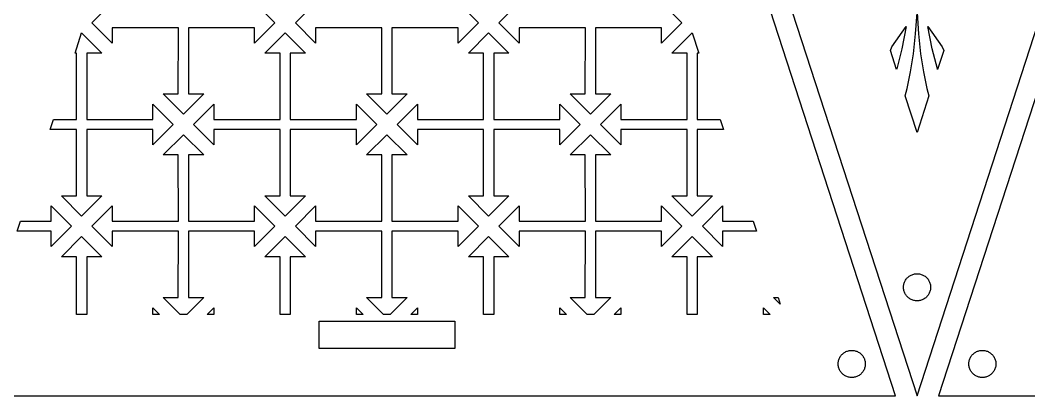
# Model space of a CAD drawing. Header units: metres. Extents: x 20 to 1108, y 20 to 251.
# Drawn here: x 666.2 to 814.9, y 20 to 75.4 of the extents above; entities that cross this region are included whole.
import ezdxf

# ---------------------------------------------------------------- set-up
doc = ezdxf.new("R2010")
doc.units = ezdxf.units.M

msp = doc.modelspace()

# ---------------------------------------------------------------- linework, layer by layer
for p, q in [((795.235, 20), (720.235, 250.826)), ((723.389, 250.826), (798.389, 20.0001)), ((798.389, 20.0001), (873.389, 250.826)), ((876.544, 250.826), (801.544, 20)), ((676.74, 75), (679.732, 77.9922)), ((700.738, 77.9922), (703.73, 75)), ((706.74, 75), (709.732, 77.9922)), ((730.738, 77.9922), (733.73, 75)), ((736.74, 75), (739.732, 77.9922)), ((760.738, 77.9922), (763.73, 75)), ((798.174, 73.3361), (798.389, 76.4581)), ((798.389, 76.4581), (798.605, 73.3361)), ((679.732, 72.0078), (676.74, 75)), ((703.73, 75), (700.738, 72.0078)), ((709.732, 72.0078), (706.74, 75)), ((733.73, 75), (730.738, 72.0078)), ((739.732, 72.0078), (736.74, 75)), ((763.73, 75), (760.738, 72.0078)), ((794.688, 71.4562), (796.799, 74.4357)), ((796.799, 74.4357), (796.144, 71.17)), ((800.635, 71.17), (799.98, 74.4357)), ((799.98, 74.4357), (802.091, 71.4552)), ((674.262, 70.5029), (675.234, 73.4941)), ((675.234, 73.4941), (678.227, 70.5029)), ((689.502, 74.2529), (679.732, 74.2529)), ((679.732, 74.2529), (679.732, 72.0078)), ((689.488, 64.4971), (689.502, 74.2529)), ((700.738, 74.2529), (690.968, 74.2529)), ((690.968, 74.2529), (690.982, 64.4971)), ((700.738, 72.0078), (700.738, 74.2529)), ((702.243, 70.5029), (705.235, 73.4951)), ((705.235, 73.4951), (708.227, 70.5029)), ((719.502, 74.2529), (709.732, 74.2529)), ((709.732, 74.2529), (709.732, 72.0078)), ((719.488, 64.4971), (719.502, 74.2529)), ((730.738, 74.2529), (720.968, 74.2529)), ((720.968, 74.2529), (720.982, 64.4971)), ((730.738, 72.0078), (730.738, 74.2529)), ((732.243, 70.5029), (735.235, 73.4951)), ((735.235, 73.4951), (738.227, 70.5029)), ((749.502, 74.2529), (739.732, 74.2529)), ((739.732, 74.2529), (739.732, 72.0078)), ((749.488, 64.4971), (749.502, 74.2529)), ((760.738, 74.2529), (750.968, 74.2529)), ((750.968, 74.2529), (750.982, 64.4971)), ((760.738, 72.0078), (760.738, 74.2529)), ((762.243, 70.5029), (765.235, 73.4951)), ((765.235, 73.4951), (766.208, 70.5029)), ((797.858, 70.4152), (798.174, 73.3361)), ((798.605, 73.3361), (798.921, 70.4152)), ((794.465, 70.9113), (794.688, 71.4562)), ((802.091, 71.4552), (802.314, 70.9113)), ((674.488, 70.5029), (674.262, 70.5029)), ((674.488, 60.7334), (674.488, 70.5029)), ((678.227, 70.5029), (675.982, 70.5029)), ((675.982, 70.5029), (675.982, 60.7334)), ((704.488, 70.5029), (702.243, 70.5029)), ((704.488, 60.7334), (704.488, 70.5029)), ((708.227, 70.5029), (705.982, 70.5029)), ((705.982, 70.5029), (705.982, 60.7334)), ((734.488, 70.5029), (732.243, 70.5029)), ((734.488, 60.7334), (734.488, 70.5029)), ((738.227, 70.5029), (735.982, 70.5029)), ((735.982, 70.5029), (735.982, 60.7334)), ((764.488, 70.5029), (762.243, 70.5029)), ((764.488, 60.7334), (764.488, 70.5029)), ((766.208, 70.5029), (765.982, 70.5029)), ((765.982, 70.5029), (765.982, 60.7334)), ((795.371, 68.1222), (794.465, 70.9113)), ((796.144, 71.17), (795.398, 68.2072)), ((797.445, 67.7423), (797.858, 70.4152)), ((798.921, 70.4152), (799.333, 67.7423)), ((801.381, 68.2081), (800.635, 71.17)), ((802.314, 70.9113), (801.408, 68.1222)), ((795.398, 68.2072), (795.371, 68.1222)), ((796.937, 65.3165), (797.445, 67.7423)), ((799.333, 67.7423), (799.842, 65.3175)), ((801.408, 68.1222), (801.381, 68.2081)), ((687.243, 64.4971), (689.488, 64.4971)), ((690.235, 61.5039), (687.243, 64.4971)), ((693.227, 64.4971), (690.235, 61.5039)), ((690.982, 64.4971), (693.227, 64.4971)), ((717.243, 64.4971), (719.488, 64.4971)), ((720.235, 61.5039), (717.243, 64.4971)), ((723.227, 64.4971), (720.235, 61.5039)), ((720.982, 64.4971), (723.227, 64.4971)), ((747.243, 64.4971), (749.488, 64.4971)), ((750.235, 61.5039), (747.243, 64.4971)), ((753.227, 64.4971), (750.235, 61.5039)), ((750.982, 64.4971), (753.227, 64.4971)), ((796.636, 64.2316), (796.937, 65.3165)), ((798.389, 58.8331), (796.636, 64.2316)), ((800.143, 64.2316), (798.389, 58.8331)), ((799.842, 65.3175), (800.143, 64.2316)), ((685.738, 60.7471), (685.738, 62.9922)), ((685.738, 62.9922), (688.731, 60)), ((691.739, 60), (694.732, 62.9922)), ((694.732, 62.9922), (694.732, 60.7471)), ((715.738, 60.7471), (715.738, 62.9922)), ((715.738, 62.9922), (718.731, 60)), ((721.739, 60), (724.732, 62.9922)), ((724.732, 62.9922), (724.732, 60.7471)), ((745.738, 60.7471), (745.738, 62.9922)), ((745.738, 62.9922), (748.731, 60)), ((751.739, 60), (754.732, 62.9922)), ((754.732, 62.9922), (754.732, 60.7471)), ((670.609, 59.2607), (671.09, 60.7383)), ((671.09, 60.7383), (674.488, 60.7334)), ((675.982, 60.7334), (685.738, 60.7471)), ((688.731, 60), (685.738, 57.0078)), ((694.732, 57.0078), (691.739, 60)), ((694.732, 60.7471), (704.488, 60.7334)), ((705.982, 60.7334), (715.738, 60.7471)), ((718.731, 60), (715.738, 57.0078)), ((724.732, 57.0078), (721.739, 60)), ((724.732, 60.7471), (734.488, 60.7334)), ((735.982, 60.7334), (745.738, 60.7471)), ((748.731, 60), (745.738, 57.0078)), ((754.732, 57.0078), (751.739, 60)), ((754.732, 60.7471), (764.488, 60.7334)), ((765.982, 60.7334), (769.381, 60.7383)), ((769.381, 60.7383), (769.861, 59.2607)), ((674.488, 59.2666), (670.609, 59.2607)), ((674.488, 49.4971), (674.488, 59.2666)), ((685.738, 59.2529), (675.982, 59.2666)), ((675.982, 59.2666), (675.982, 49.4971)), ((685.738, 57.0078), (685.738, 59.2529)), ((687.243, 55.5029), (690.235, 58.4961)), ((690.235, 58.4961), (693.227, 55.5029)), ((704.488, 59.2666), (694.732, 59.2529)), ((694.732, 59.2529), (694.732, 57.0078)), ((704.488, 49.4971), (704.488, 59.2666)), ((715.738, 59.2529), (705.982, 59.2666)), ((705.982, 59.2666), (705.982, 49.4971)), ((715.738, 57.0078), (715.738, 59.2529)), ((717.243, 55.5029), (720.235, 58.4961)), ((720.235, 58.4961), (723.227, 55.5029)), ((734.488, 59.2666), (724.732, 59.2529)), ((724.732, 59.2529), (724.732, 57.0078)), ((734.488, 49.4971), (734.488, 59.2666)), ((745.738, 59.2529), (735.982, 59.2666)), ((735.982, 59.2666), (735.982, 49.4971)), ((745.738, 57.0078), (745.738, 59.2529)), ((747.243, 55.5029), (750.235, 58.4961)), ((750.235, 58.4961), (753.227, 55.5029)), ((764.488, 59.2666), (754.732, 59.2529)), ((754.732, 59.2529), (754.732, 57.0078)), ((764.488, 49.4971), (764.488, 59.2666)), ((769.861, 59.2607), (765.982, 59.2666)), ((765.982, 59.2666), (765.982, 49.4971)), ((689.488, 55.5029), (687.243, 55.5029)), ((689.502, 45.7471), (689.488, 55.5029)), ((690.982, 55.5029), (690.968, 45.7471)), ((693.227, 55.5029), (690.982, 55.5029)), ((719.488, 55.5029), (717.243, 55.5029)), ((719.502, 45.7471), (719.488, 55.5029)), ((720.982, 55.5029), (720.968, 45.7471)), ((723.227, 55.5029), (720.982, 55.5029)), ((749.488, 55.5029), (747.243, 55.5029)), ((749.502, 45.7471), (749.488, 55.5029)), ((750.982, 55.5029), (750.968, 45.7471)), ((753.227, 55.5029), (750.982, 55.5029)), ((672.243, 49.4971), (674.488, 49.4971)), ((675.235, 46.5049), (672.243, 49.4971)), ((678.227, 49.4971), (675.235, 46.5049)), ((675.982, 49.4971), (678.227, 49.4971)), ((702.243, 49.4971), (704.488, 49.4971)), ((705.235, 46.5049), (702.243, 49.4971)), ((708.227, 49.4971), (705.235, 46.5049)), ((705.982, 49.4971), (708.227, 49.4971)), ((732.243, 49.4971), (734.488, 49.4971)), ((735.235, 46.5049), (732.243, 49.4971)), ((738.227, 49.4971), (735.235, 46.5049)), ((735.982, 49.4971), (738.227, 49.4971)), ((762.243, 49.4971), (764.488, 49.4971)), ((765.235, 46.5049), (762.243, 49.4971)), ((768.227, 49.4971), (765.235, 46.5049)), ((765.982, 49.4971), (768.227, 49.4971)), ((670.738, 45.7471), (670.738, 47.9922)), ((670.738, 47.9922), (673.73, 45)), ((676.74, 45), (679.732, 47.9922)), ((679.732, 47.9922), (679.732, 45.7471)), ((700.738, 45.7471), (700.738, 47.9922)), ((700.738, 47.9922), (703.73, 45)), ((706.74, 45), (709.732, 47.9922)), ((709.732, 47.9922), (709.732, 45.7471)), ((730.738, 45.7471), (730.738, 47.9922)), ((730.738, 47.9922), (733.73, 45)), ((736.74, 45), (739.732, 47.9922)), ((739.732, 47.9922), (739.732, 45.7471)), ((760.738, 45.7471), (760.738, 47.9922)), ((760.738, 47.9922), (763.73, 45)), ((766.74, 45), (769.732, 47.9922)), ((769.732, 47.9922), (769.732, 45.7471)), ((665.733, 44.2529), (666.218, 45.7471)), ((666.218, 45.7471), (670.738, 45.7471)), ((673.73, 45), (670.738, 42.0078)), ((679.732, 42.0078), (676.74, 45)), ((679.732, 45.7471), (689.502, 45.7471)), ((690.968, 45.7471), (700.738, 45.7471)), ((703.73, 45), (700.738, 42.0078)), ((709.732, 42.0078), (706.74, 45)), ((709.732, 45.7471), (719.502, 45.7471)), ((720.968, 45.7471), (730.738, 45.7471)), ((733.73, 45), (730.738, 42.0078)), ((739.732, 42.0078), (736.74, 45)), ((739.732, 45.7471), (749.502, 45.7471)), ((750.968, 45.7471), (760.738, 45.7471)), ((763.73, 45), (760.738, 42.0078)), ((769.732, 42.0078), (766.74, 45)), ((769.732, 45.7471), (774.252, 45.7471)), ((774.252, 45.7471), (774.737, 44.2529)), ((670.738, 44.2529), (665.733, 44.2529)), ((670.738, 42.0078), (670.738, 44.2529)), ((672.243, 40.5029), (675.235, 43.4951)), ((675.235, 43.4951), (678.227, 40.5029)), ((689.502, 44.2529), (679.732, 44.2529)), ((679.732, 44.2529), (679.732, 42.0078)), ((689.488, 34.4971), (689.502, 44.2529)), ((700.738, 44.2529), (690.968, 44.2529)), ((690.968, 44.2529), (690.982, 34.4971)), ((700.738, 42.0078), (700.738, 44.2529)), ((702.243, 40.5029), (705.235, 43.4951)), ((705.235, 43.4951), (708.227, 40.5029)), ((719.502, 44.2529), (709.732, 44.2529)), ((709.732, 44.2529), (709.732, 42.0078)), ((719.488, 34.4971), (719.502, 44.2529)), ((730.738, 44.2529), (720.968, 44.2529)), ((720.968, 44.2529), (720.982, 34.4971)), ((730.738, 42.0078), (730.738, 44.2529)), ((732.243, 40.5029), (735.235, 43.4951)), ((735.235, 43.4951), (738.227, 40.5029)), ((749.502, 44.2529), (739.732, 44.2529)), ((739.732, 44.2529), (739.732, 42.0078)), ((749.488, 34.4971), (749.502, 44.2529)), ((760.738, 44.2529), (750.968, 44.2529)), ((750.968, 44.2529), (750.982, 34.4971)), ((760.738, 42.0078), (760.738, 44.2529)), ((762.243, 40.5029), (765.235, 43.4951)), ((765.235, 43.4951), (768.227, 40.5029)), ((774.737, 44.2529), (769.732, 44.2529)), ((769.732, 44.2529), (769.732, 42.0078)), ((674.488, 40.5029), (672.243, 40.5029)), ((674.488, 32), (674.488, 40.5029)), ((678.227, 40.5029), (675.982, 40.5029)), ((675.982, 40.5029), (675.982, 32)), ((704.488, 40.5029), (702.243, 40.5029)), ((704.488, 32), (704.488, 40.5029)), ((708.227, 40.5029), (705.982, 40.5029)), ((705.982, 40.5029), (705.982, 32)), ((734.488, 40.5029), (732.243, 40.5029)), ((734.488, 32), (734.488, 40.5029)), ((738.227, 40.5029), (735.982, 40.5029)), ((735.982, 40.5029), (735.982, 32)), ((764.488, 40.5029), (762.243, 40.5029)), ((764.488, 32), (764.488, 40.5029)), ((768.227, 40.5029), (765.982, 40.5029)), ((765.982, 40.5029), (765.982, 32)), ((796.701, 37.0714), (796.771, 37.1749)), ((796.771, 37.1749), (796.848, 37.2755)), ((796.848, 37.2755), (796.931, 37.3693)), ((796.931, 37.3693), (797.02, 37.4581)), ((797.02, 37.4581), (797.115, 37.5411)), ((797.115, 37.5411), (797.214, 37.6183)), ((797.214, 37.6183), (797.318, 37.6886)), ((797.318, 37.6886), (797.426, 37.7521)), ((797.426, 37.7521), (797.538, 37.8097)), ((797.538, 37.8097), (797.653, 37.8595)), ((797.653, 37.8595), (797.771, 37.9025)), ((797.771, 37.9025), (797.892, 37.9376)), ((797.892, 37.9376), (798.014, 37.964)), ((798.014, 37.964), (798.139, 37.9845)), ((798.139, 37.9845), (798.264, 37.9962)), ((798.264, 37.9962), (798.389, 38.0001)), ((798.389, 38.0001), (798.515, 37.9962)), ((798.515, 37.9962), (798.64, 37.9845)), ((798.64, 37.9845), (798.764, 37.964)), ((798.764, 37.964), (798.887, 37.9376)), ((798.887, 37.9376), (799.008, 37.9025)), ((799.008, 37.9025), (799.126, 37.8595)), ((799.126, 37.8595), (799.241, 37.8097)), ((799.241, 37.8097), (799.353, 37.7521)), ((799.353, 37.7521), (799.461, 37.6886)), ((799.461, 37.6886), (799.565, 37.6183)), ((799.565, 37.6183), (799.664, 37.5411)), ((799.664, 37.5411), (799.759, 37.4581)), ((799.759, 37.4581), (799.848, 37.3693)), ((799.848, 37.3693), (799.931, 37.2755)), ((799.931, 37.2755), (800.008, 37.1749)), ((800.008, 37.1749), (800.078, 37.0714)), ((796.389, 36.0001), (796.393, 36.1251)), ((796.393, 35.8741), (796.389, 36.0001)), ((796.393, 36.1251), (796.405, 36.2501)), ((796.405, 35.7491), (796.393, 35.8741)), ((796.405, 36.2501), (796.425, 36.3751)), ((796.425, 35.6251), (796.405, 35.7491)), ((796.425, 36.3751), (796.452, 36.4972)), ((796.452, 36.4972), (796.487, 36.6183)), ((796.487, 36.6183), (796.53, 36.7365)), ((796.53, 36.7365), (796.58, 36.8517)), ((796.58, 36.8517), (796.637, 36.963)), ((796.637, 36.963), (796.701, 37.0714)), ((800.078, 37.0714), (800.142, 36.963)), ((800.142, 36.963), (800.199, 36.8517)), ((800.199, 36.8517), (800.249, 36.7365)), ((800.249, 36.7365), (800.292, 36.6183)), ((800.292, 36.6183), (800.327, 36.4972)), ((800.327, 36.4972), (800.354, 36.3751)), ((800.354, 36.3751), (800.374, 36.2501)), ((800.374, 35.7491), (800.354, 35.6251)), ((800.374, 36.2501), (800.386, 36.1251)), ((800.386, 35.8741), (800.374, 35.7491)), ((800.386, 36.1251), (800.389, 36.0001)), ((800.389, 36.0001), (800.386, 35.8741)), ((689.739, 32), (687.243, 34.4971)), ((687.243, 34.4971), (689.488, 34.4971)), ((693.227, 34.4971), (690.731, 32)), ((690.982, 34.4971), (693.227, 34.4971)), ((719.739, 32), (717.243, 34.4971)), ((717.243, 34.4971), (719.488, 34.4971)), ((723.227, 34.4971), (720.731, 32)), ((720.982, 34.4971), (723.227, 34.4971)), ((749.739, 32), (747.243, 34.4971)), ((747.243, 34.4971), (749.488, 34.4971)), ((753.227, 34.4971), (750.731, 32)), ((750.982, 34.4971), (753.227, 34.4971)), ((777.243, 34.4971), (777.907, 34.4971)), ((778.227, 33.5127), (777.243, 34.4971)), ((777.907, 34.4971), (778.227, 33.5127)), ((796.452, 35.5021), (796.425, 35.6251)), ((796.487, 35.382), (796.452, 35.5021)), ((796.53, 35.2648), (796.487, 35.382)), ((796.58, 35.1486), (796.53, 35.2648)), ((796.637, 35.0363), (796.58, 35.1486)), ((796.701, 34.9279), (796.637, 35.0363)), ((796.771, 34.8243), (796.701, 34.9279)), ((796.848, 34.7257), (796.771, 34.8243)), ((796.931, 34.631), (796.848, 34.7257)), ((797.02, 34.5421), (796.931, 34.631)), ((797.115, 34.4591), (797.02, 34.5421)), ((797.214, 34.382), (797.115, 34.4591)), ((797.318, 34.3116), (797.214, 34.382)), ((797.426, 34.2472), (797.318, 34.3116)), ((797.538, 34.1906), (797.426, 34.2472)), ((799.353, 34.2472), (799.241, 34.1906)), ((799.461, 34.3116), (799.353, 34.2472)), ((799.565, 34.382), (799.461, 34.3116)), ((799.664, 34.4591), (799.565, 34.382)), ((799.759, 34.5421), (799.664, 34.4591)), ((799.848, 34.631), (799.759, 34.5421)), ((799.931, 34.7257), (799.848, 34.631)), ((800.008, 34.8243), (799.931, 34.7257)), ((800.078, 34.9279), (800.008, 34.8243)), ((800.142, 35.0363), (800.078, 34.9279)), ((800.199, 35.1486), (800.142, 35.0363)), ((800.249, 35.2648), (800.199, 35.1486)), ((800.292, 35.382), (800.249, 35.2648)), ((800.327, 35.5021), (800.292, 35.382)), ((800.354, 35.6251), (800.327, 35.5021)), ((685.738, 32), (685.738, 32.9922)), ((685.738, 32.9922), (686.73, 32)), ((693.74, 32), (694.732, 32.9922)), ((694.732, 32.9922), (694.732, 32)), ((715.738, 32), (715.738, 32.9922)), ((715.738, 32.9922), (716.73, 32)), ((723.74, 32), (724.732, 32.9922)), ((724.732, 32.9922), (724.732, 32)), ((745.738, 32), (745.738, 32.9922)), ((745.738, 32.9922), (746.73, 32)), ((753.74, 32), (754.732, 32.9922)), ((754.732, 32.9922), (754.732, 32)), ((775.738, 32), (775.738, 32.9922)), ((775.738, 32.9922), (776.73, 32)), ((797.653, 34.1407), (797.538, 34.1906)), ((797.771, 34.0988), (797.653, 34.1407)), ((797.892, 34.0636), (797.771, 34.0988)), ((798.014, 34.0353), (797.892, 34.0636)), ((798.139, 34.0167), (798.014, 34.0353)), ((798.264, 34.004), (798.139, 34.0167)), ((798.389, 34.0001), (798.264, 34.004)), ((798.515, 34.004), (798.389, 34.0001)), ((798.64, 34.0167), (798.515, 34.004)), ((798.764, 34.0353), (798.64, 34.0167)), ((798.887, 34.0636), (798.764, 34.0353)), ((799.008, 34.0988), (798.887, 34.0636)), ((799.126, 34.1407), (799.008, 34.0988)), ((799.241, 34.1906), (799.126, 34.1407)), ((675.982, 32), (674.488, 32)), ((686.73, 32), (685.738, 32)), ((690.731, 32), (689.739, 32)), ((694.732, 32), (693.74, 32)), ((705.982, 32), (704.488, 32)), ((716.73, 32), (715.738, 32)), ((720.731, 32), (719.739, 32)), ((724.732, 32), (723.74, 32)), ((735.982, 32), (734.488, 32)), ((746.73, 32), (745.738, 32)), ((750.731, 32), (749.739, 32)), ((754.732, 32), (753.74, 32)), ((765.982, 32), (764.488, 32)), ((776.73, 32), (775.738, 32)), ((710.235, 27), (710.235, 31)), ((710.235, 31), (730.235, 31)), ((730.235, 31), (730.235, 27)), ((730.235, 27), (710.235, 27)), ((786.826, 25.1992), (786.861, 25.3203)), ((786.861, 25.3203), (786.903, 25.4385)), ((786.903, 25.4385), (786.953, 25.5537)), ((786.953, 25.5537), (787.01, 25.666)), ((787.01, 25.666), (787.074, 25.7744)), ((787.074, 25.7744), (787.145, 25.8779)), ((787.145, 25.8779), (787.221, 25.9775)), ((787.221, 25.9775), (787.305, 26.0713)), ((787.305, 26.0713), (787.394, 26.1602)), ((787.394, 26.1602), (787.488, 26.2432)), ((787.488, 26.2432), (787.588, 26.3203)), ((787.588, 26.3203), (787.691, 26.3906)), ((787.691, 26.3906), (787.8, 26.4551)), ((787.8, 26.4551), (787.912, 26.5117)), ((787.912, 26.5117), (788.027, 26.5615)), ((788.027, 26.5615), (788.145, 26.6045)), ((788.145, 26.6045), (788.265, 26.6396)), ((788.265, 26.6396), (788.388, 26.667)), ((788.388, 26.667), (788.512, 26.6865)), ((788.512, 26.6865), (788.637, 26.6982)), ((788.637, 26.6982), (788.763, 26.7021)), ((788.763, 26.7021), (788.888, 26.6982)), ((788.888, 26.6982), (789.013, 26.6865)), ((789.013, 26.6865), (789.137, 26.667)), ((789.137, 26.667), (789.26, 26.6396)), ((789.26, 26.6396), (789.381, 26.6045)), ((789.381, 26.6045), (789.499, 26.5615)), ((789.499, 26.5615), (789.615, 26.5117)), ((789.615, 26.5117), (789.726, 26.4551)), ((789.726, 26.4551), (789.835, 26.3906)), ((789.835, 26.3906), (789.938, 26.3203)), ((789.938, 26.3203), (790.038, 26.2432)), ((790.038, 26.2432), (790.133, 26.1602)), ((790.133, 26.1602), (790.22, 26.0713)), ((790.22, 26.0713), (790.304, 25.9775)), ((790.304, 25.9775), (790.381, 25.8779)), ((790.381, 25.8779), (790.452, 25.7744)), ((790.452, 25.7744), (790.515, 25.666)), ((790.515, 25.666), (790.573, 25.5537)), ((790.573, 25.5537), (790.623, 25.4385)), ((790.623, 25.4385), (790.665, 25.3203)), ((790.665, 25.3203), (790.7, 25.1992)), ((806.079, 25.1992), (806.114, 25.3203)), ((806.114, 25.3203), (806.156, 25.4385)), ((806.156, 25.4385), (806.206, 25.5537)), ((806.206, 25.5537), (806.264, 25.666)), ((806.264, 25.666), (806.327, 25.7744)), ((806.327, 25.7744), (806.398, 25.8779)), ((806.398, 25.8779), (806.475, 25.9775)), ((806.475, 25.9775), (806.559, 26.0713)), ((806.559, 26.0713), (806.646, 26.1602)), ((806.646, 26.1602), (806.741, 26.2432)), ((806.741, 26.2432), (806.841, 26.3203)), ((806.841, 26.3203), (806.944, 26.3906)), ((806.944, 26.3906), (807.053, 26.4551)), ((807.053, 26.4551), (807.164, 26.5117)), ((807.164, 26.5117), (807.28, 26.5615)), ((807.28, 26.5615), (807.398, 26.6045)), ((807.398, 26.6045), (807.519, 26.6396)), ((807.519, 26.6396), (807.642, 26.667)), ((807.642, 26.667), (807.766, 26.6865)), ((807.766, 26.6865), (807.891, 26.6982)), ((807.891, 26.6982), (808.016, 26.7021)), ((808.016, 26.7021), (808.142, 26.6982)), ((808.142, 26.6982), (808.267, 26.6865)), ((808.267, 26.6865), (808.391, 26.667)), ((808.391, 26.667), (808.514, 26.6396)), ((808.514, 26.6396), (808.634, 26.6045)), ((808.634, 26.6045), (808.752, 26.5615)), ((808.752, 26.5615), (808.867, 26.5117)), ((808.867, 26.5117), (808.979, 26.4551)), ((808.979, 26.4551), (809.088, 26.3906)), ((809.088, 26.3906), (809.191, 26.3203)), ((809.191, 26.3203), (809.291, 26.2432)), ((809.291, 26.2432), (809.385, 26.1602)), ((809.385, 26.1602), (809.474, 26.0713)), ((809.474, 26.0713), (809.558, 25.9775)), ((809.558, 25.9775), (809.634, 25.8779)), ((809.634, 25.8779), (809.705, 25.7744)), ((809.705, 25.7744), (809.769, 25.666)), ((809.769, 25.666), (809.826, 25.5537)), ((809.826, 25.5537), (809.876, 25.4385)), ((809.876, 25.4385), (809.918, 25.3203)), ((809.918, 25.3203), (809.953, 25.1992)), ((786.763, 24.7021), (786.767, 24.8281)), ((786.767, 24.5771), (786.763, 24.7021)), ((786.767, 24.8281), (786.779, 24.9531)), ((786.779, 24.4512), (786.767, 24.5771)), ((786.779, 24.9531), (786.799, 25.0771)), ((786.799, 24.3271), (786.779, 24.4512)), ((786.799, 25.0771), (786.826, 25.1992)), ((786.826, 24.2051), (786.799, 24.3271)), ((786.861, 24.084), (786.826, 24.2051)), ((786.903, 23.9658), (786.861, 24.084)), ((786.953, 23.8506), (786.903, 23.9658)), ((787.01, 23.7393), (786.953, 23.8506)), ((790.573, 23.8506), (790.515, 23.7393)), ((790.623, 23.9658), (790.573, 23.8506)), ((790.665, 24.084), (790.623, 23.9658)), ((790.7, 24.2051), (790.665, 24.084)), ((790.7, 25.1992), (790.727, 25.0771)), ((790.727, 24.3271), (790.7, 24.2051)), ((790.727, 25.0771), (790.747, 24.9531)), ((790.747, 24.4512), (790.727, 24.3271)), ((790.747, 24.9531), (790.759, 24.8281)), ((790.759, 24.5771), (790.747, 24.4512)), ((790.759, 24.8281), (790.763, 24.7021)), ((790.763, 24.7021), (790.759, 24.5771)), ((806.016, 24.7021), (806.02, 24.8281)), ((806.02, 24.5771), (806.016, 24.7021)), ((806.02, 24.8281), (806.032, 24.9531)), ((806.032, 24.4512), (806.02, 24.5771)), ((806.032, 24.9531), (806.052, 25.0771)), ((806.052, 24.3271), (806.032, 24.4512)), ((806.052, 25.0771), (806.079, 25.1992)), ((806.079, 24.2051), (806.052, 24.3271)), ((806.114, 24.084), (806.079, 24.2051)), ((806.156, 23.9658), (806.114, 24.084)), ((806.206, 23.8506), (806.156, 23.9658)), ((806.264, 23.7393), (806.206, 23.8506)), ((809.826, 23.8506), (809.769, 23.7393)), ((809.876, 23.9658), (809.826, 23.8506)), ((809.918, 24.084), (809.876, 23.9658)), ((809.953, 24.2051), (809.918, 24.084)), ((809.953, 25.1992), (809.98, 25.0771)), ((809.98, 24.3271), (809.953, 24.2051)), ((809.98, 25.0771), (810, 24.9531)), ((810, 24.4512), (809.98, 24.3271)), ((810, 24.9531), (810.012, 24.8281)), ((810.012, 24.5771), (810, 24.4512)), ((810.012, 24.8281), (810.016, 24.7021)), ((810.016, 24.7021), (810.012, 24.5771)), ((787.074, 23.6309), (787.01, 23.7393)), ((787.145, 23.5264), (787.074, 23.6309)), ((787.221, 23.4277), (787.145, 23.5264)), ((787.305, 23.333), (787.221, 23.4277)), ((787.394, 23.2441), (787.305, 23.333)), ((787.488, 23.1611), (787.394, 23.2441)), ((787.588, 23.084), (787.488, 23.1611)), ((787.691, 23.0137), (787.588, 23.084)), ((787.8, 22.9492), (787.691, 23.0137)), ((787.912, 22.8926), (787.8, 22.9492)), ((788.027, 22.8428), (787.912, 22.8926)), ((788.145, 22.7998), (788.027, 22.8428)), ((788.265, 22.7646), (788.145, 22.7998)), ((788.388, 22.7373), (788.265, 22.7646)), ((788.512, 22.7178), (788.388, 22.7373)), ((788.637, 22.7061), (788.512, 22.7178)), ((788.763, 22.7021), (788.637, 22.7061)), ((788.888, 22.7061), (788.763, 22.7021)), ((789.013, 22.7178), (788.888, 22.7061)), ((789.137, 22.7373), (789.013, 22.7178)), ((789.26, 22.7646), (789.137, 22.7373)), ((789.381, 22.7998), (789.26, 22.7646)), ((789.499, 22.8428), (789.381, 22.7998)), ((789.615, 22.8926), (789.499, 22.8428)), ((789.726, 22.9492), (789.615, 22.8926)), ((789.835, 23.0137), (789.726, 22.9492)), ((789.938, 23.084), (789.835, 23.0137)), ((790.038, 23.1611), (789.938, 23.084)), ((790.133, 23.2441), (790.038, 23.1611)), ((790.22, 23.333), (790.133, 23.2441)), ((790.304, 23.4277), (790.22, 23.333)), ((790.381, 23.5264), (790.304, 23.4277)), ((790.452, 23.6309), (790.381, 23.5264)), ((790.515, 23.7393), (790.452, 23.6309)), ((806.327, 23.6309), (806.264, 23.7393)), ((806.398, 23.5264), (806.327, 23.6309)), ((806.475, 23.4277), (806.398, 23.5264)), ((806.559, 23.333), (806.475, 23.4277)), ((806.646, 23.2441), (806.559, 23.333)), ((806.741, 23.1611), (806.646, 23.2441)), ((806.841, 23.084), (806.741, 23.1611)), ((806.944, 23.0137), (806.841, 23.084)), ((807.053, 22.9492), (806.944, 23.0137)), ((807.164, 22.8926), (807.053, 22.9492)), ((807.28, 22.8428), (807.164, 22.8926)), ((807.398, 22.7998), (807.28, 22.8428)), ((807.519, 22.7646), (807.398, 22.7998)), ((807.642, 22.7373), (807.519, 22.7646)), ((807.766, 22.7178), (807.642, 22.7373)), ((807.891, 22.7061), (807.766, 22.7178)), ((808.016, 22.7021), (807.891, 22.7061)), ((808.142, 22.7061), (808.016, 22.7021)), ((808.267, 22.7178), (808.142, 22.7061)), ((808.391, 22.7373), (808.267, 22.7178)), ((808.514, 22.7646), (808.391, 22.7373)), ((808.634, 22.7998), (808.514, 22.7646)), ((808.752, 22.8428), (808.634, 22.7998)), ((808.867, 22.8926), (808.752, 22.8428)), ((808.979, 22.9492), (808.867, 22.8926)), ((809.088, 23.0137), (808.979, 22.9492)), ((809.191, 23.084), (809.088, 23.0137)), ((809.291, 23.1611), (809.191, 23.084)), ((809.385, 23.2441), (809.291, 23.1611)), ((809.474, 23.333), (809.385, 23.2441)), ((809.558, 23.4277), (809.474, 23.333)), ((809.634, 23.5264), (809.558, 23.4277)), ((809.705, 23.6309), (809.634, 23.5264)), ((809.769, 23.7393), (809.705, 23.6309)), ((645.235, 20), (795.235, 20)), ((801.544, 20), (951.544, 20))]:
    msp.add_line(p, q)

doc.saveas('drawing.dxf')
